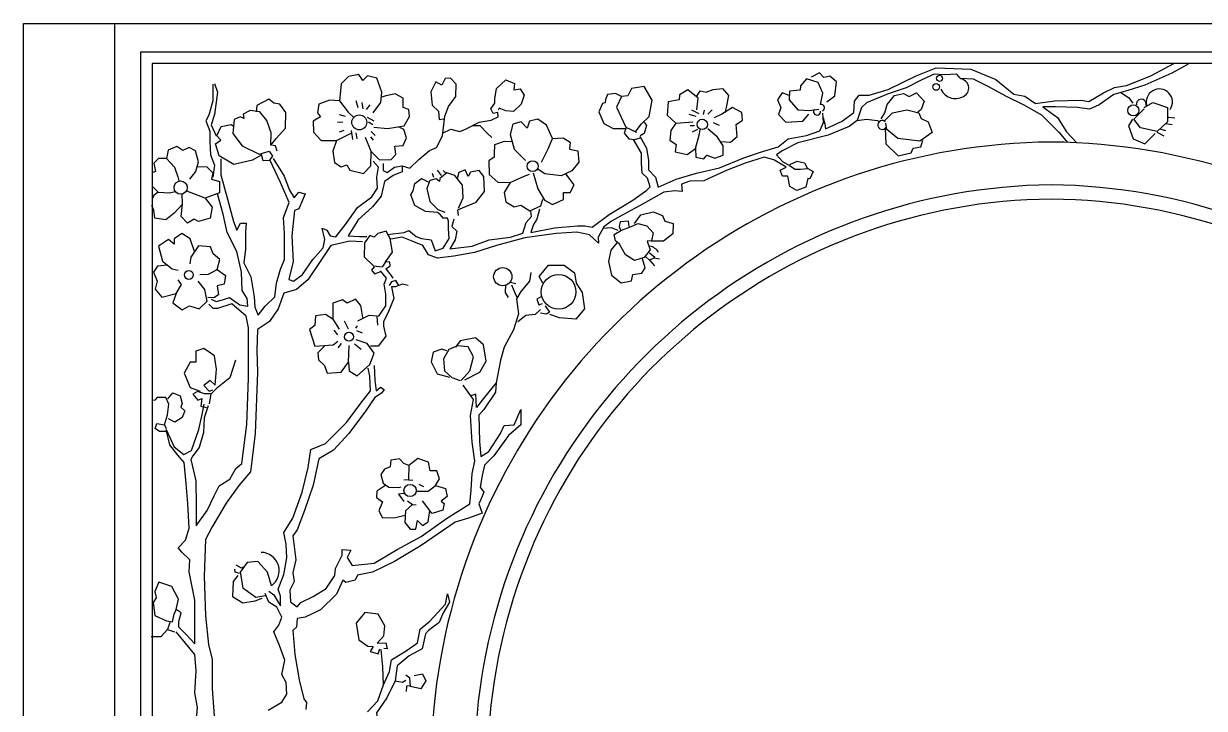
# Model space of a CAD drawing. Header units: metres. Extents: x 4395 to 7995, y 1000 to 3400.
# Drawn here: x 4395 to 6463, y 2200 to 3400 of the extents above; entities that cross this region are included whole.
import ezdxf

# ---------------------------------------------------------------- set-up
doc = ezdxf.new("R2010")
doc.units = ezdxf.units.M
for name, color, linetype in [('3', 3, 'Continuous'), ('4', 4, 'Continuous'), ('7', 7, 'Continuous')]:
    doc.layers.add(name, color=color, linetype=linetype)

msp = doc.modelspace()

# ---------------------------------------------------------------- linework, layer by layer
at = {"layer": '3'}
for p, q in [((4995.83, 3249.53), (5001.94, 3257.67)), ((5564.83, 3248.72), (5577.58, 3242.6)), ((5587.27, 3248.21), (5585.23, 3240.57)), ((4954.41, 3227.15), (4944.9, 3226.47)), ((4947.62, 3240.72), (4958.48, 3238)), ((4996.51, 3235.97), (5008.73, 3229.87)), ((4999.22, 3227.83), (5006.69, 3223.08)), ((5560.25, 3241.59), (5572.48, 3238.02)), ((5602.57, 3226.82), (5613.27, 3222.23)), ((6400.34, 3236.28), (6411.49, 3234.94)), ((4955.76, 3212.91), (4947.62, 3209.52)), ((4968.67, 3212.91), (4971.38, 3196.63)), ((4976.81, 3208.84), (4978.85, 3197.99)), ((5003.98, 3210.87), (5010.77, 3204.09)), ((5562.29, 3221.72), (5570.44, 3221.22)), ((5575.54, 3214.59), (5566.36, 3209.5)), ((6380.28, 3209.56), (6392.32, 3203.32)), ((6385.18, 3215.35), (6394.99, 3212.68)), ((6394.99, 3224.7), (6406.59, 3222.92)), ((5002.62, 3201.38), (5007.37, 3195.95)), ((5484.05, 2991.6), (5491.64, 2985.1)), ((5491.1, 2998.1), (5500.87, 2990.51)), ((5491.64, 2985.1), (5500.32, 2975.34)), ((5492.19, 2986.18), (5499.78, 2989.43)), ((5499.78, 2989.43), (5509, 2987.8)), ((4964, 2864.44), (4956.92, 2878.57)), ((4945.6, 2854.54), (4939, 2863.02)), ((4979.09, 2870.56), (4976.26, 2866.32)), ((4978.14, 2862.08), (4988.05, 2858.31)), ((4951.26, 2839.47), (4945.13, 2831.93)), ((4974.37, 2839), (4986.16, 2829.58))]:
    msp.add_line(p, q, dxfattribs=at)
for points in [[(6887.95, 1255), (7790, 1255), (7790, 3350), (4600, 3350), (4600, 1255), (4600, 1255), (5502.05, 1255)], [(5007.37, 3243.43), (5020.95, 3261.74), (5022.31, 3280.06), (5013.48, 3304.47), (4997.19, 3308.54), (4989.04, 3300.4), (4982.25, 3310.58), (4963.91, 3307.19), (4951.01, 3294.3), (4948.29, 3264.46), (4963.23, 3244.79), (4973.42, 3235.29)], [(5802.06, 3263.17), (5815.7, 3273.39), (5819.11, 3297.93), (5807.51, 3308.15), (5796.6, 3305.43), (5789.09, 3313.61), (5774.76, 3306.11)], [(5132.55, 3237.85), (5139.28, 3254.96), (5152.13, 3272.07), (5152.74, 3294.07), (5142.95, 3304.46), (5133.16, 3303.85), (5127.65, 3292.24), (5117.25, 3297.74), (5108.07, 3280.63), (5110.52, 3256.8), (5121.53, 3246.41), (5122.76, 3231.74), (5130.71, 3232.97)], [(5225.43, 3244.09), (5217.59, 3242.74), (5213.31, 3250.69), (5220.65, 3260.46), (5220.65, 3268.41), (5223.09, 3286.13), (5239.61, 3301.41), (5254.91, 3295.3), (5253.69, 3283.69), (5264.7, 3285.52), (5272.04, 3274.52), (5266.53, 3258.63), (5253.07, 3245.8), (5239.61, 3247.02), (5227.99, 3251.91), (5226.15, 3248.24)], [(5465.95, 3209.58), (5477.24, 3224.61), (5491.03, 3237.14), (5496.05, 3265.96), (5482.25, 3289.76), (5459.68, 3286), (5453.4, 3273.48), (5442.11, 3272.22), (5433.33, 3253.43), (5449.64, 3218.35), (5468.46, 3209.58)], [(5791.14, 3258.4), (5795.23, 3278.17), (5787.04, 3296.57), (5766.57, 3303.38), (5755.65, 3291.12), (5754.97, 3283.62), (5736.55, 3281.57), (5735.87, 3266.58), (5750.88, 3248.86), (5771.35, 3247.5), (5787.73, 3250.22)], [(5008.73, 3218.34), (5032.5, 3216.3), (5061.7, 3221.05), (5071.2, 3237.33), (5069.84, 3249.53), (5059.66, 3252.93), (5059.66, 3269.2), (5046.08, 3276.66), (5027.74, 3272.6), (5022.31, 3271.24)], [(5442.11, 3272.22), (5431.76, 3277.24), (5417.99, 3275.71), (5414.42, 3267.05), (5413.4, 3260.94), (5408.81, 3259.92), (5402.69, 3245.15), (5411.36, 3224.78), (5427.68, 3216.12), (5450.11, 3216.12)], [(5574.52, 3248.72), (5576.56, 3269.6), (5558.72, 3283.86), (5543.93, 3275.2), (5543.42, 3266.54), (5524.04, 3262.98), (5522.52, 3239.55), (5537.3, 3225.8), (5567.89, 3227.84)], [(5574.52, 3272.65), (5580.13, 3282.33), (5590.84, 3279.78), (5602.57, 3284.37), (5619.39, 3286.4), (5629.59, 3274.18), (5625.51, 3252.79), (5623.47, 3243.62)], [(5736.21, 3274.08), (5723.58, 3278.85), (5715.39, 3266.58), (5721.54, 3252.95), (5717.44, 3240.68), (5730.41, 3227.05), (5759.75, 3229.09), (5770.67, 3241.36)], [(5896.95, 3232.84), (5903.67, 3243.74), (5907.87, 3257.99), (5920.46, 3273.92), (5936.4, 3277.28), (5946.47, 3272.25), (5959.06, 3278.95), (5972.49, 3263.86), (5967.46, 3249.61), (5961.58, 3244.58)], [(4828.2, 3187), (4828.91, 3208.35), (4821.08, 3230.41), (4808.96, 3245.36), (4791.86, 3247.49), (4779.75, 3241.09), (4780.46, 3233.97), (4774.05, 3236.82), (4764.07, 3231.84), (4761.22, 3207.64), (4777.61, 3185.58), (4807.54, 3171.34), (4825.35, 3176.33), (4831.05, 3167.78), (4825.35, 3159.96), (4814.66, 3159.24), (4811.81, 3170.63)], [(4838.89, 3176.33), (4836.04, 3185.58), (4828.2, 3187), (4837.46, 3198.39), (4853.85, 3216.89), (4854.56, 3243.94), (4843.88, 3258.88), (4833.19, 3260.3), (4824.64, 3267.42), (4803.26, 3256.75), (4802.55, 3245.36)], [(4948.29, 3264.46), (4930.64, 3265.81), (4912.31, 3259.03), (4909.59, 3243.43), (4915.02, 3236.65), (4902.12, 3229.19), (4902.8, 3209.52), (4916.38, 3195.28), (4942.86, 3195.28), (4961.88, 3204.77), (4968.67, 3208.16)], [(4976.81, 3265.13), (4980.21, 3252.93)], [(4987.68, 3261.74), (4989.04, 3250.89)], [(5601.04, 3248.72), (5593.39, 3241.59)], [(5617.35, 3193.21), (5633.16, 3192.19), (5644.88, 3202.37), (5643.36, 3223.25), (5654.06, 3230.89), (5653.04, 3244.13), (5636.73, 3252.79), (5617.86, 3241.59), (5604.6, 3234.97)], [(5902.83, 3229.49), (5917.1, 3243.74), (5942.28, 3248.77), (5963.26, 3243.74), (5967.46, 3233.68), (5979.21, 3227.81), (5986.76, 3209.37), (5964.94, 3194.28), (5926.33, 3198.47), (5907.03, 3214.4), (5905.35, 3225.3)], [(6357.69, 3253.11), (6373.29, 3261.5), (6398.49, 3253.11), (6398.49, 3227.94), (6380.49, 3211.16), (6351.69, 3217.15), (6339.69, 3232.73), (6357.69, 3250.71)], [(5302.34, 3157.21), (5314.71, 3181.92), (5321.26, 3198.63), (5311.07, 3221.89), (5295.79, 3232.79), (5281.24, 3229.16), (5276.87, 3216.8), (5266.69, 3227.71), (5252.13, 3224.07), (5247.04, 3205.9), (5254.32, 3179.74), (5273.96, 3160.11)], [(5481.73, 3227.33), (5486.31, 3221.22), (5482.24, 3207.46), (5475.1, 3203.39)], [(6337.29, 3232.73), (6330.09, 3220.75), (6338.49, 3197.97), (6358.89, 3189.58), (6376.89, 3207.56)], [(4811.3, 3169.55), (4796.14, 3160.67), (4763.36, 3152.84), (4737.71, 3168.5), (4731.3, 3189.14), (4740.56, 3195.54), (4733.44, 3203.37), (4741.27, 3219.74), (4758.37, 3223.3), (4763.36, 3220.45)], [(5003.98, 3175.61), (5018.24, 3161.36), (5038.61, 3162.04), (5046.76, 3170.86), (5045.4, 3185.1), (5059.66, 3186.46), (5065.77, 3200.02), (5061.02, 3214.27), (5051.51, 3219.01)], [(5450.11, 3216.12), (5447.05, 3207.97), (5455.21, 3198.3), (5465.92, 3196.77), (5475.1, 3199.83)], [(5537.3, 3225.8), (5528.63, 3212.56), (5527.1, 3195.75), (5538.32, 3188.11), (5536.28, 3175.38), (5557.19, 3170.8), (5571.97, 3180.98), (5578.6, 3204.41), (5580.13, 3214.09)], [(5571.97, 3180.98), (5572.48, 3165.7), (5586.25, 3163.16), (5591.86, 3169.27), (5605.62, 3164.18), (5620.41, 3169.27), (5620.41, 3186.08), (5610.72, 3200.84), (5593.39, 3215.61)], [(5904.38, 3216.58), (5905.35, 3189.25), (5927.17, 3168.29), (5949.83, 3173.32), (5953.19, 3181.71), (5966.62, 3184.22), (5969.97, 3195.96)], [(4942.86, 3195.28), (4936.75, 3176.28), (4939.47, 3156.61), (4951.01, 3149.15), (4961.2, 3152.55), (4966.63, 3143.05), (4990.4, 3137.62), (5003.3, 3150.51), (5003.98, 3175.61), (4993.79, 3200.7)], [(5250.68, 3192.82), (5236.85, 3193.55), (5220.12, 3187.73), (5219.39, 3171.74), (5219.39, 3165.93), (5209.93, 3159.39), (5210.66, 3135.4), (5225.94, 3122.32), (5247.04, 3121.59), (5271.78, 3132.49), (5281.24, 3136.13)], [(5321.26, 3198.63), (5340.18, 3200.09), (5352.55, 3192.09), (5351.1, 3179.74), (5365.65, 3176.83), (5367.83, 3157.21), (5355.46, 3141.94), (5336.54, 3133.22), (5308.16, 3136.86), (5296.52, 3144.12)], [(4686.16, 3127.67), (4696.56, 3141.11), (4701.45, 3157.6), (4695.95, 3177.14), (4684.94, 3182.64), (4673.93, 3177.75), (4663.54, 3184.47), (4648.25, 3178.36), (4645.19, 3163.71), (4659.26, 3148.44), (4665.37, 3131.33), (4666.6, 3124.62)], [(4645.19, 3163.71), (4631.13, 3163.71), (4623.18, 3155.15), (4626.24, 3141.11), (4620.12, 3138.66)], [(4699.01, 3149.35), (4716.13, 3149.05), (4726.52, 3138.66), (4724.08, 3127.67), (4738.14, 3123.4), (4738.14, 3103.24), (4713.07, 3094.08), (4680.66, 3106.29)], [(5156.81, 3064), (5155.42, 3073.74), (5163.78, 3077.22), (5187.47, 3086.96), (5202.1, 3105.75), (5201.4, 3132.2), (5193.04, 3142.64), (5177.71, 3139.86), (5173.53, 3132.2), (5168.66, 3144.03), (5157.51, 3139.16), (5154.72, 3128.02)], [(5736.37, 3151.49), (5746.69, 3144.73), (5755.85, 3145.19), (5768.69, 3146.1), (5778.31, 3140.61), (5772.35, 3128.25), (5768.69, 3128.71), (5765.02, 3113.15), (5749.44, 3107.66), (5737.07, 3114.52), (5733.4, 3132.37), (5724.24, 3132.83), (5720.11, 3142.9), (5730.92, 3148.27)], [(5737.06, 3153), (5750.04, 3158.99), (5763.02, 3156), (5768.02, 3146.02)], [(5139.38, 3053.86), (5137.3, 3059.13), (5129.64, 3059.13), (5125.46, 3064.69), (5119.88, 3068.87), (5098.98, 3070.96), (5080.17, 3081.4), (5073.2, 3100.19), (5077.38, 3107.15), (5080.17, 3119.67), (5092.01, 3128.72), (5103.86, 3122.46)], [(5156.81, 3076.52), (5165.17, 3094.62), (5163.78, 3116.89), (5150.54, 3133.59), (5136.6, 3138.46), (5124.06, 3128.72), (5123.37, 3123.15), (5117.79, 3128.02), (5106.64, 3125.24), (5101.07, 3111.32), (5106.64, 3088.36), (5120.58, 3074.44), (5133.12, 3069.57)], [(5110.82, 3137.77), (5112.91, 3130.81)], [(5119.18, 3143.34), (5126.15, 3133.59)], [(5129.64, 3142.64), (5134.51, 3137.77)], [(5287.79, 3138.31), (5295.79, 3110.69), (5307.44, 3090.34), (5321.26, 3083.07), (5340.91, 3091.79), (5340.91, 3104.15), (5352.55, 3104.15), (5359.1, 3117.23), (5344.55, 3136.86)], [(4620.58, 3114.34), (4630.42, 3104.51), (4650.62, 3103.48), (4660.46, 3106.06)], [(4630.42, 3104.51), (4623.17, 3098.82), (4620.58, 3093.65)], [(5247.04, 3121.59), (5236.85, 3104.15), (5239.76, 3087.43), (5254.32, 3078.71), (5265.96, 3081.62), (5281.97, 3072.17), (5300.89, 3080.89), (5304.53, 3092.52)], [(4673.32, 3083.7), (4658.65, 3067.82), (4643.97, 3056.21), (4625.02, 3059.26), (4623.18, 3073.31), (4619.51, 3081.25)], [(4713.07, 3094.08), (4725.3, 3078.2), (4721.63, 3059.26), (4701.45, 3053.16), (4693.5, 3057.43), (4681.88, 3050.1), (4670.88, 3061.71), (4673.32, 3083.7), (4672.71, 3102.02)], [(5465.22, 3049.55), (5476.05, 3064.88), (5497.71, 3070.29), (5513.96, 3063.98), (5518.47, 3054.06), (5532.91, 3049.55), (5532.01, 3031.52), (5515.76, 3018.9), (5494.1, 3018.9)], [(5442.28, 3038.2), (5458.01, 3043.61), (5471.03, 3049.57), (5486.76, 3045.78), (5497.61, 3033.32), (5494.9, 3019.23), (5487.3, 3018.69), (5492.73, 3003.52), (5481.88, 2989.97), (5465.06, 2985.1), (5449.33, 2994.85), (5439.02, 3013.27), (5431.97, 3019.23), (5429.26, 3030.61), (5442.28, 3038.2)], [(5455.84, 3044.7), (5454.76, 3053.91), (5440.11, 3052.82), (5438.48, 3044.7), (5440.65, 3038.2)], [(4694.61, 3000.58), (4686.86, 3023.02), (4672.14, 3032.31), (4658.97, 3023.02), (4658.97, 3013.74), (4648.9, 3021.48), (4631.08, 3009.87), (4638.05, 2983.55), (4655.1, 2970.4), (4665.94, 2968.08)], [(5028.99, 2982.8), (5040.95, 2999.34), (5037.27, 3023.22), (5029.91, 3036.08), (5015.2, 3032.41), (5008.76, 3025.98), (5001.4, 3028.73), (4992.2, 3015.87), (4991.28, 2991.07), (5007.84, 2975.45), (5023.48, 2973.61)], [(4703.91, 2960.34), (4718.63, 2961.11), (4734.13, 2968.85), (4738.78, 2986.65), (4727.15, 2996.71), (4722.51, 3009.09), (4701.59, 3010.64), (4687.64, 2990.52), (4686.09, 2978.91)], [(5434.14, 3015.98), (5423.84, 3002.98), (5419.5, 2982.93), (5424.92, 2959.09), (5441.74, 2945.54), (5459.64, 2949.33), (5462.35, 2960.17), (5478.08, 2962.88), (5483.51, 2972.09), (5479.17, 2987.8)], [(5029.24, 2970.32), (5037.27, 2975.45), (5036.35, 2981.88), (5028.99, 2982.8), (5023.48, 2974.53)], [(4646.57, 2976.98), (4629.53, 2975.04), (4622.56, 2964.21), (4628.75, 2948.73), (4625.65, 2934.8), (4637.28, 2920.87), (4662.07, 2927.06), (4671.37, 2942.54), (4665.94, 2951.05)], [(4734.13, 2968.85), (4748.85, 2958.79), (4746.53, 2943.31), (4734.13, 2940.22), (4736.45, 2924.74), (4727.93, 2919.32), (4717.86, 2920.09)], [(5008.76, 2973.61), (5004.16, 2968.1), (5009.68, 2961.67), (5020.72, 2965.34)], [(5304.67, 2945.25), (5298.2, 2956.56), (5314.38, 2976.76), (5341.88, 2976.76), (5359.68, 2963.02), (5362.91, 2945.25), (5373.43, 2929.09), (5377.47, 2900), (5362.1, 2882.23), (5333.79, 2884.65), (5316.8, 2890.31)], [(4662.07, 2927.06), (4656.65, 2910.81), (4672.92, 2898.43), (4685.31, 2905.39), (4702.36, 2899.97), (4716.31, 2913.9), (4712.43, 2934.02), (4700.81, 2948.73)], [(5239.15, 2942.02), (5238.34, 2929.09), (5244, 2920.2)], [(5248.05, 2946.87), (5256.94, 2944.44)], [(4989.12, 2885.23), (4985.69, 2905.81), (4976.53, 2917.24), (4961.65, 2910.38), (4953.63, 2916.1), (4936.46, 2910.38), (4936.46, 2881.8), (4947.91, 2864.65)], [(5302.24, 2921.82), (5294.15, 2916.97), (5297.39, 2907.27), (5303.86, 2909.7)], [(5308.72, 2905.66), (5316, 2894.35), (5311.14, 2891.11), (5300.63, 2892.73)], [(4936.46, 2881.8), (4923.63, 2890.19), (4906.1, 2887.8), (4905.31, 2871.1), (4895.75, 2863.94), (4905.31, 2834.5), (4937.17, 2836.89), (4945.13, 2843.25)], [(5015.45, 2871.51), (5014.31, 2887.51), (4999.42, 2888.66), (4979.96, 2878.37)], [(5025.43, 2870.03), (5029.56, 2852), (5016.02, 2834.5), (5002.48, 2834.5)], [(4922.03, 2834.5), (4910.09, 2823.36), (4911.68, 2810.63), (4922.03, 2801.09), (4926.81, 2787.56), (4951.5, 2789.15), (4964.25, 2806.66), (4965.04, 2836.09)], [(4964.25, 2806.66), (4965.04, 2791.54), (4979.38, 2782.79), (5001.68, 2802.68), (5008.85, 2822.57), (4996.9, 2839.27), (4977.79, 2845.64)], [(5161.49, 2774.77), (5176.86, 2791.73), (5183.33, 2815.97), (5173.62, 2833.75), (5155.02, 2835.36), (5139.65, 2828.9), (5130.75, 2812.74), (5132.37, 2791.73), (5145.31, 2779.61), (5159.87, 2774.77)], [(5167.96, 2775.57), (5193.85, 2789.31), (5205.17, 2808.7), (5200.32, 2836.98), (5186.57, 2849.1), (5159.87, 2844.25), (5151.78, 2832.94)], [(4730.49, 2766.53), (4733.11, 2794.69), (4729.18, 2817.62), (4710.82, 2830.71), (4696.4, 2826.13), (4696.4, 2806.48), (4686.56, 2806.48), (4676.07, 2787.49), (4686.56, 2762.6), (4704.26, 2756.06)], [(5136.41, 2826.48), (5127.52, 2829.71), (5112.15, 2824.05), (5108.91, 2807.09), (5119.43, 2786.08), (5141.27, 2780.42)], [(4765.99, 2810.51), (4755.99, 2779.11), (4733.13, 2760.55), (4723.13, 2750.56), (4720.27, 2733.44)], [(4730.49, 2766.53), (4721.97, 2774.39), (4710.82, 2765.88), (4720, 2756.06), (4726.56, 2758.02)], [(4647.88, 2742.3), (4656.4, 2752.78), (4669.51, 2747.54), (4672.79, 2734.44), (4670.17, 2727.9), (4677.38, 2721.35), (4672.79, 2709.56), (4659.68, 2701.7), (4648.53, 2707.59)], [(4722.62, 2751.47), (4712.13, 2751.47), (4699.67, 2755.4), (4691.15, 2750.82), (4700.33, 2740.34), (4706.89, 2742.96), (4705.57, 2729.86), (4715.41, 2727.24)], [(4641.98, 2697.12), (4647.22, 2714.14), (4649.19, 2733.14), (4643.94, 2744.92), (4628.86, 2744.92), (4624.93, 2740.34), (4621, 2739.68)], [(4644.6, 2685.33), (4632.8, 2685.33), (4625.59, 2690.57), (4628.21, 2699.08), (4641.98, 2697.12), (4644.6, 2690.57)], [(5069.73, 2625.72), (5061.09, 2629.32), (5053.17, 2637.23), (5038.05, 2635.07), (5037.33, 2623.56), (5027.25, 2619.25), (5020.77, 2609.9), (5025.09, 2594.8), (5034.45, 2587.61), (5052.45, 2586.89), (5056.05, 2588.33)], [(5083.41, 2580.42), (5103.56, 2580.42), (5116.52, 2590.49), (5123.72, 2601.99), (5118.68, 2616.37), (5107.16, 2616.37), (5104.28, 2631.47), (5085.56, 2637.95), (5069.73, 2625.72), (5069.01, 2600.55), (5061.09, 2599.84)], [(5029.77, 2591.21), (5013.57, 2580.42), (5012.85, 2569.64), (5023.65, 2561.73), (5017.17, 2545.91), (5023.65, 2533.68), (5046.69, 2534.4), (5063.25, 2538.72)], [(5069.01, 2600.55), (5076.93, 2599.84)], [(5087, 2592.65), (5095.64, 2589.05)], [(5116.52, 2590.49), (5133.8, 2585.45), (5136.68, 2571.07), (5126.6, 2563.16), (5131.64, 2558.85), (5129.48, 2547.34), (5110.76, 2541.59), (5106.44, 2545.91)], [(5061.81, 2576.83), (5051.73, 2575.39), (5061.09, 2562.44)], [(5076.21, 2557.41), (5063.97, 2545.91), (5062.53, 2525.77), (5071.89, 2514.27), (5081.97, 2514.27), (5084.84, 2529.37), (5093.48, 2520.74), (5103.56, 2527.21), (5106.44, 2546.63), (5093.48, 2563.88)], [(5067.57, 2563.88), (5076.21, 2557.41), (5082.69, 2556.69)], [(4773.22, 2436.66), (4765.66, 2438.54), (4764.72, 2444.2)], [(4766.61, 2451.75), (4776.05, 2446.09), (4780.77, 2447.98)], [(4828.94, 2414.96), (4822.33, 2438.54), (4805.33, 2457.41), (4786.44, 2455.52), (4774.16, 2438.54), (4778.88, 2411.19), (4801.55, 2395.15), (4818.55, 2397.98)], [(4666.92, 2342.13), (4667.07, 2352.41), (4670.9, 2367.69), (4662.29, 2373.43), (4666.12, 2391.58), (4654.64, 2413.55), (4631.68, 2421.2), (4624.99, 2404.96), (4626.9, 2393.49), (4622.12, 2385.85), (4624.99, 2362.92), (4645.07, 2353.36), (4655.6, 2351.45), (4658.47, 2364.83), (4662.29, 2373.43)], [(4770.14, 2432.98), (4761.88, 2422.51), (4760.94, 2396.09), (4778.88, 2384.77), (4800.61, 2388.54), (4812.88, 2393.26)], [(5014.23, 2314.28), (5026.03, 2326.98), (5027.59, 2344.88), (5015.9, 2365.13), (4992.51, 2368.24), (4977.7, 2349.56), (4982.38, 2319.97), (4997.97, 2309.07), (5007.32, 2308.29), (5001.86, 2299.72), (5015.9, 2295.83), (5019.01, 2304.4)], [(4646.99, 2338.08), (4635.51, 2325.66), (4618.29, 2325.66)], [(4651.33, 2350.39), (4646.99, 2338.08), (4659.42, 2334.25)], [(5014.23, 2314.28), (5029.75, 2314.71), (5031.9, 2304.38), (5025.87, 2304.81)], [(5079.04, 2257.68), (5093.85, 2260.79), (5099.31, 2248.34), (5090.73, 2234.32), (5072.8, 2238.21), (5071.24, 2253.01), (5064.23, 2258.46)], [(5071.24, 2239.77), (5065.79, 2238.99), (5065.01, 2229.65)]]:
    msp.add_lwpolyline(points, dxfattribs=at)
msp.add_lwpolyline([(6700.82, 1215, 0.76), (6195, 3117.44, 0.76), (5689.18, 1215)], format="xyb", dxfattribs=at)
for centre, radius in [((5999.35, 3304.1), 5.3), ((5993.48, 3289.01), 5.93), ((6338.81, 3247.86), 9.74), ((4982.97, 3226.87), 13.06), ((5583.86, 3223.36), 9.04), ((5286.66, 3150.22), 9.59), ((4670.04, 3112.58), 11.61), ((4684.54, 2959.56), 7.74), ((5234.29, 2956.56), 15.94), ((5332.17, 2929.9), 30.38), ((4965.04, 2851.21), 7.96), ((5071.89, 2581.86), 10.7)]:
    msp.add_circle(centre, radius, dxfattribs=at)
for centre, radius, start, end in [((6034.42, 3287.14), 16.23, 305.45, 83.43), ((6027.42, 3296.98), 28.3, 205.44, 305.45), ((6384.36, 3262.52), 22.97, 325.5, 197.78), ((5784.9, 3246.02), 6.29, 138.1, 7.23), ((5792.01, 3252.51), 5.96, 293.44, 98.43), ((6352.77, 3258.72), 8.67, 343.97, 187.02), ((5899, 3222.29), 7.8, 45.07, 324.47), ((5487.41, 2987.26), 23.25, 30.84, 78.15), ((4810.57, 2441.32), 32.13, 304.86, 89.25)]:
    msp.add_arc(centre, radius, start, end, dxfattribs=at)
at = {"layer": '4'}
for p, q in [((4395, 3400), (7995, 3400)), ((4395, 1000), (4395, 3400))]:
    msp.add_line(p, q, dxfattribs=at)
msp.add_lwpolyline([(6649.26, 1215, 0.78), (6195, 3092.44, 0.78), (5740.74, 1215, 0.72)], format="xyb", dxfattribs=at)
at = {"layer": '7'}
msp.add_line((4555, 1000), (4555, 3400), dxfattribs=at)
for points in [[(6911.26, 1275), (7770, 1275), (7770, 3330), (4620, 3330), (4620, 1275), (5478.74, 1275)], [(5795.26, 3234.7), (5798.22, 3224.08), (5799.4, 3215.81), (5828.94, 3228.8), (5849.02, 3244.14), (5850.21, 3264.2), (5858.48, 3274.82), (5876.2, 3274.82), (5909.28, 3284.26), (5958.32, 3308.22), (5993.77, 3322.38), (6054.03, 3320.02), (6097.75, 3302.32), (6129.65, 3276.35), (6148.55, 3272.81), (6167.46, 3259.83), (6200.54, 3264.55), (6246.62, 3265.73), (6260.8, 3263.37), (6286.8, 3278.71), (6305.7, 3288.15), (6326.97, 3291.69), (6369.51, 3308.22), (6410.01, 3330)], [(6035.75, 3304.29), (6029.56, 3311.23), (6007.84, 3310.24), (5990.07, 3311.23), (5968.35, 3301.37), (5940.71, 3287.56), (5909.12, 3276.72), (5871.61, 3260.94), (5862.72, 3253.05), (5854.83, 3230.38), (5841.01, 3219.53), (5804.48, 3204.74), (5751.17, 3190.94), (5723.53, 3177.13), (5713.66, 3170.23), (5724.52, 3158.4), (5736.37, 3151.49)], [(6434.79, 3328.88), (6406.16, 3313.1), (6358.78, 3292.4), (6329.16, 3282.54), (6304.48, 3275.63), (6278.82, 3257.89), (6262.03, 3250), (6241.3, 3252.96), (6202.8, 3253.94), (6180.1, 3253.94), (6205.77, 3235.21), (6221.56, 3210.56), (6239.77, 3191.16)], [(4726.47, 3293.72), (4726.47, 3264.53), (4719.52, 3239.52), (4713.95, 3229.79), (4720.91, 3211.72), (4720.91, 3193.65), (4722.3, 3170.03), (4729.26, 3151.96), (4726.47, 3131.11)], [(4729.26, 3295.11), (4734.82, 3279.82), (4729.26, 3240.91), (4723.69, 3222.84), (4732.04, 3203.38)], [(6035.75, 3304.29), (6058.45, 3303.3), (6084.12, 3290.49), (6114.72, 3273.72), (6147.3, 3257.95), (6177.9, 3240.2), (6208.5, 3209.63), (6223.34, 3191.84)], [(6316.82, 3279.08), (6330.15, 3270.7), (6338.05, 3260.84)], [(5024.77, 3154.77), (5024.77, 3142.31), (5032.04, 3139.2), (5044.52, 3148.54), (5058.04, 3150.62), (5071.55, 3146.47), (5087.15, 3162.04), (5105.86, 3177.62), (5118.34, 3182.81), (5128.74, 3203.58), (5132.9, 3237.86)], [(5128.74, 3207.74), (5143.29, 3215.01), (5158.89, 3210.85), (5169.29, 3215.01), (5193.2, 3227.47), (5214, 3230.59), (5226.47, 3236.82), (5225.43, 3244.09)], [(5474.47, 3202.83), (5486.28, 3181.59), (5489.83, 3160.35), (5489.83, 3143.82), (5501.64, 3130.84), (5506.37, 3113.14), (5538.27, 3127.3), (5573.72, 3137.92), (5613.89, 3147.36), (5656.43, 3165.07), (5685.97, 3174.51), (5716.69, 3183.95), (5734.41, 3198.11), (5766.31, 3204.01), (5789.95, 3212.27), (5795.85, 3226.44), (5794.67, 3242.96)], [(5854.83, 3230.38), (5871.61, 3232.35), (5890.37, 3230.38), (5894.31, 3228.4)], [(5181.24, 3221.24), (5194.24, 3221.24), (5206.72, 3207.74), (5215.04, 3200.47)], [(5298.89, 3075.1), (5294.16, 3057.4), (5288.25, 3047.96), (5283.53, 3033.79), (5324.88, 3042.05), (5365.06, 3045.6), (5378.05, 3045.6), (5391.05, 3043.24), (5420.59, 3065.66), (5461.94, 3090.44), (5486.76, 3108.14), (5492.66, 3114.05), (5487.94, 3129.39), (5478.49, 3137.65), (5477.3, 3155.35), (5477.3, 3173.05), (5463.13, 3196.66)], [(5730.92, 3148.27), (5709.2, 3161.09), (5692.42, 3166.02), (5658.85, 3155.17), (5627.26, 3143.34), (5601.6, 3131.51), (5586.79, 3124.6), (5562.11, 3123.62), (5547.3, 3118.69), (5548.29, 3105.87), (5535.46, 3106.86), (5516.7, 3104.88), (5480.17, 3084.18), (5445.62, 3065.44), (5424.89, 3053.61), (5411.07, 3043.75), (5401.2, 3026), (5402.19, 3015.16)], [(4740.39, 3163.08), (4740.39, 3135.28), (4751.52, 3094.98), (4762.65, 3053.29), (4768.22, 3038), (4775.17, 3050.51), (4784.91, 3050.51), (4783.52, 3035.22), (4783.52, 3004.64), (4780.74, 2981.02), (4793.26, 2956), (4798.83, 2921.26), (4800.22, 2903.19), (4805.78, 2889.29), (4818.31, 2904.58), (4835, 2921.26), (4837.79, 2944.88), (4844.74, 2969.9), (4851.7, 2986.58), (4851.7, 3032.44), (4850.31, 3060.24), (4860.05, 3086.64), (4844.74, 3121.39), (4826.66, 3160.3)], [(4832.24, 3163.7), (4851.41, 3132.71), (4860.53, 3108.1), (4868.75, 3094.43), (4876.96, 3104.46), (4887.91, 3101.72), (4883.35, 3090.78), (4876.96, 3075.29), (4869.66, 3072.55), (4865.1, 3027.89), (4866.92, 2982.32), (4861.45, 2959.53), (4859.62, 2951.33), (4867.84, 2948.59), (4883.35, 2960.44), (4901.6, 2986.87), (4919.85, 3006.93), (4922.59, 3021.51), (4918.03, 3041.56), (4926.24, 3037.92), (4931.71, 3027.89), (4941.75, 3026.07), (4959.09, 3047.94), (4980.08, 3078.02), (5004.72, 3096.25), (5014.76, 3111.75), (5013.85, 3130.89), (5016.58, 3148.21), (5007.46, 3159.15)], [(5058.04, 3150.62), (5057.85, 3140.01), (5042.49, 3134.11), (5027.13, 3123.49), (5021.22, 3097.52), (5005.86, 3078.64), (4981.05, 3056.22), (4963.33, 3027.89), (4983.41, 3026.71), (4996.41, 3026.71)], [(4723.69, 2917.09), (4732.04, 2912.92), (4743.17, 2915.7), (4755.69, 2919.87), (4773.78, 2907.36), (4787.7, 2904.58), (4786.3, 2918.48), (4777.96, 2932.38), (4776.56, 2964.34), (4768.22, 3000.47), (4751.52, 3033.83), (4744.56, 3065.79), (4734.82, 3101.93)], [(5148.83, 3057.4), (5145.29, 3044.42), (5153.56, 3036.15), (5151.19, 3020.81), (5141.74, 3005.47), (5180.73, 3010.19), (5210.27, 3020.81), (5248.08, 3025.53), (5269.35, 3032.61), (5275.26, 3051.5), (5284.71, 3062.12), (5283.53, 3071.56)], [(5031.86, 3030.25), (5061.39, 3033.79), (5069.67, 3037.33), (5082.66, 3026.71), (5092.12, 3023.17), (5108.66, 3020.81), (5115.75, 3001.93), (5129.93, 3006.65), (5140.56, 3023.17), (5139.38, 3040.87), (5139.38, 3053.86)], [(5410.09, 3041.78), (5423.91, 3042.76), (5435.75, 3037.83)], [(5402.19, 3015.16), (5386.03, 3029.87), (5364.03, 3034.27), (5327.72, 3032.07), (5272.72, 3024.38), (5223.21, 3011.19), (5184.71, 2999.11), (5148.41, 2992.51), (5119.8, 2989.22), (5104.4, 2994.71), (5094.5, 3011.19), (5075.8, 3018.89), (5058.2, 3025.48), (5038.4, 3022.18)], [(4988.41, 3017.76), (4966.4, 3018.86), (4933.4, 3011.17), (4915.8, 2984.8), (4892.7, 2950.73), (4872.9, 2934.25), (4850.89, 2927.66), (4840.99, 2900.19), (4825.59, 2878.21), (4804.69, 2863.93), (4803.59, 2827.67), (4804.69, 2789.21), (4800.32, 2681.85), (4792.61, 2614.83), (4771.71, 2590.65), (4749.71, 2559.88), (4725.51, 2518.13), (4713.41, 2496.15), (4711.18, 2431.64), (4713.38, 2362.41), (4718.88, 2311.87), (4725.48, 2285.5), (4725.42, 2234.33), (4728.72, 2187.08)], [(5016.53, 2886.54), (5029.24, 2905.58), (5029.24, 2925.89), (5026.7, 2943.66), (5030.51, 2953.82), (5020.35, 2966.52)], [(5029.24, 2970.32), (5038.14, 2958.9), (5041.95, 2953.82)], [(5283.65, 2963.67), (5281.11, 2948.43), (5265.86, 2930.66), (5258.23, 2917.96), (5262.04, 2891.3), (5253.15, 2863.37), (5236.62, 2832.91), (5230.27, 2810.05), (5222.64, 2770.7), (5202.31, 2745.31), (5188.32, 2727.53), (5187.05, 2750.39), (5178.16, 2747.85)], [(5068.65, 2941.13), (5058.48, 2943.66), (5045.77, 2938.59), (5039.41, 2938.59), (5043.22, 2918.27), (5034.33, 2895.42), (5025.43, 2877.65), (5025.43, 2870.03)], [(5052.12, 2941.13), (5047.04, 2950.01), (5039.41, 2947.47), (5035.6, 2941.13)], [(5249.33, 2942.08), (5255.69, 2928.12), (5259.5, 2919.23)], [(4718.53, 2729.95), (4711.16, 2708.93), (4710.11, 2683.7), (4702.74, 2657.42), (4691.16, 2642.7), (4688, 2636.39), (4696.42, 2598.54), (4697.48, 2555.44), (4697.48, 2519.7), (4716.42, 2547.03), (4729.05, 2572.26), (4737.47, 2590.13), (4756.42, 2601.7), (4766.94, 2620.62), (4777.47, 2629.03), (4785.89, 2697.36), (4789.11, 2778.76), (4789.11, 2867.07), (4784.9, 2887.05), (4759.64, 2909.12), (4734.38, 2900.71), (4727.01, 2900.71), (4719.64, 2908.07)], [(5300.17, 2898.92), (5291.28, 2890.03), (5274.75, 2888.76), (5260.77, 2877.34)], [(4824.4, 2405.37), (4833.3, 2399.02), (4840.92, 2386.33), (4844.73, 2379.98), (4844.73, 2396.48), (4840.92, 2409.18), (4851.09, 2434.57), (4856.17, 2463.77), (4854.9, 2487.89), (4851.09, 2508.2), (4866.47, 2533.2), (4883, 2578.9), (4893.17, 2622.06), (4898.25, 2653.8), (4923.67, 2663.96), (4960.53, 2700.77), (4985.95, 2735.05), (5002.47, 2756.63), (5001.2, 2782.02), (4998.66, 2795.99)], [(5008.9, 2800.84), (5010.17, 2775.45), (5012.71, 2756.41), (5020.33, 2762.75), (5026.69, 2758.95), (5021.61, 2752.6), (5010.17, 2744.98), (4993.64, 2720.86), (4964.41, 2681.5), (4937.72, 2652.31), (4912.3, 2637.07), (4902.13, 2591.37), (4886.88, 2546.93), (4874.17, 2512.66), (4866.54, 2502.5), (4871.63, 2460.61), (4866.54, 2437.76), (4869.08, 2422.52), (4861.46, 2407.29), (4862.73, 2386.97), (4874.17, 2378.09), (4880.52, 2385.71), (4902.13, 2395.86), (4925.01, 2409.83), (4940.26, 2432.68), (4941.53, 2445.37), (4952.97, 2468.22), (4952.97, 2478.38), (4968.22, 2477.11), (4961.87, 2464.42), (4970.77, 2450.45), (5008.9, 2454.26), (5049.57, 2478.38), (5091.51, 2501.23), (5136, 2532.97), (5176.67, 2558.36), (5179.21, 2582.48), (5180.48, 2611.68), (5185.57, 2633.26), (5180.48, 2666.27), (5177.94, 2713.24), (5183.03, 2741.17), (5165.23, 2766.56)], [(5222.64, 2770.7), (5221.37, 2754.19), (5201.03, 2723.73), (5192.14, 2713.57), (5193.41, 2667.87), (5195.95, 2641.21), (5209.93, 2650.09), (5230.27, 2681.83), (5236.62, 2695.8), (5254.42, 2697.07), (5265.86, 2723.73), (5265.86, 2697.07), (5244.25, 2678.02), (5218.83, 2642.48), (5202.31, 2625.97), (5198.49, 2608.2), (5194.68, 2587.89), (5201.03, 2579), (5195.95, 2566.3), (5192.14, 2558.69), (5198.49, 2542.18), (5174.34, 2533.3), (5151.22, 2526.09), (5091.49, 2485.47), (5044.46, 2457.54), (5006.33, 2438.5), (4979.64, 2433.42), (4975.82, 2424.53), (4959.3, 2420.72), (4954.22, 2424.53), (4942.78, 2400.41), (4914.82, 2372.48), (4888.12, 2359.78), (4874.14, 2357.25), (4872.85, 2342.6), (4866.5, 2336.25), (4870.31, 2294.35), (4877.94, 2249.92), (4885.56, 2216.91), (4890.65, 2210.56), (4889.37, 2197.87)], [(4644.85, 2688.95), (4658.53, 2658.47), (4675.37, 2644.8), (4689.06, 2652.16), (4701.69, 2688.95), (4708, 2715.24), (4711.16, 2733.11)], [(4666.92, 2342.13), (4679.7, 2329.37), (4694.79, 2313.13), (4694.79, 2343.29), (4694.79, 2389.69), (4687.82, 2424.5), (4684.85, 2439.3), (4685.91, 2460.33), (4672.22, 2474), (4665.91, 2481.36), (4678.54, 2495.02), (4684.85, 2516.05), (4682.75, 2559.15), (4679.59, 2593.84), (4676.43, 2630.64), (4664.85, 2643.75), (4651.17, 2661.62), (4644.85, 2688.95)], [(4823.13, 2197.17), (4847.28, 2211.13), (4856.17, 2225.1), (4854.9, 2245.41), (4847.28, 2259.37), (4852.36, 2284.77), (4843.46, 2310.16), (4833.3, 2334.28), (4842.19, 2345.7), (4847.28, 2359.67), (4838.38, 2377.44), (4824.4, 2386.33), (4818.04, 2401.56)], [(5137.43, 2400.75), (5141.01, 2386.44), (5129.08, 2366.18), (5123.11, 2350.68), (5104.02, 2336.38), (5099.24, 2330.42), (5093.27, 2304.2), (5070.6, 2292.28), (5049.12, 2274.4), (5045.54, 2248.17), (5031.22, 2218.37), (5013.32, 2192.15), (5015.7, 2171.89), (5015.7, 2134.93), (5007.35, 2113.48), (4979.9, 2111.09), (4942.91, 2106.33), (4936.94, 2095.6), (4905.91, 2081.29), (4877.27, 2066.99), (4853.4, 2065.8), (4840.28, 2046.73)], [(5025.37, 2241.03), (5035.99, 2264.86), (5039.57, 2285.12), (5067.02, 2301.81), (5084.92, 2314.92), (5089.69, 2338.76), (5106.4, 2353.07), (5133.85, 2382.87), (5137.43, 2400.75)], [(4688.66, 2091.19), (4695.95, 2161.16), (4699.44, 2201.77), (4694.79, 2227.29), (4697.12, 2265.57), (4694.79, 2294.57), (4662.27, 2334.01)], [(4997.41, 2194.06), (5015.21, 2213.1), (5025.37, 2241.03), (5024.1, 2272.77), (5021.56, 2303.24)], [(5045.54, 2248.17), (5058.67, 2245.79), (5064.63, 2249.36)]]:
    msp.add_lwpolyline(points, dxfattribs=at)
msp.add_lwpolyline([(6837, 1215, 0.72), (6195, 3192.44, 0.72), (5553, 1215)], format="xyb", dxfattribs=at)

doc.saveas('drawing.dxf')
